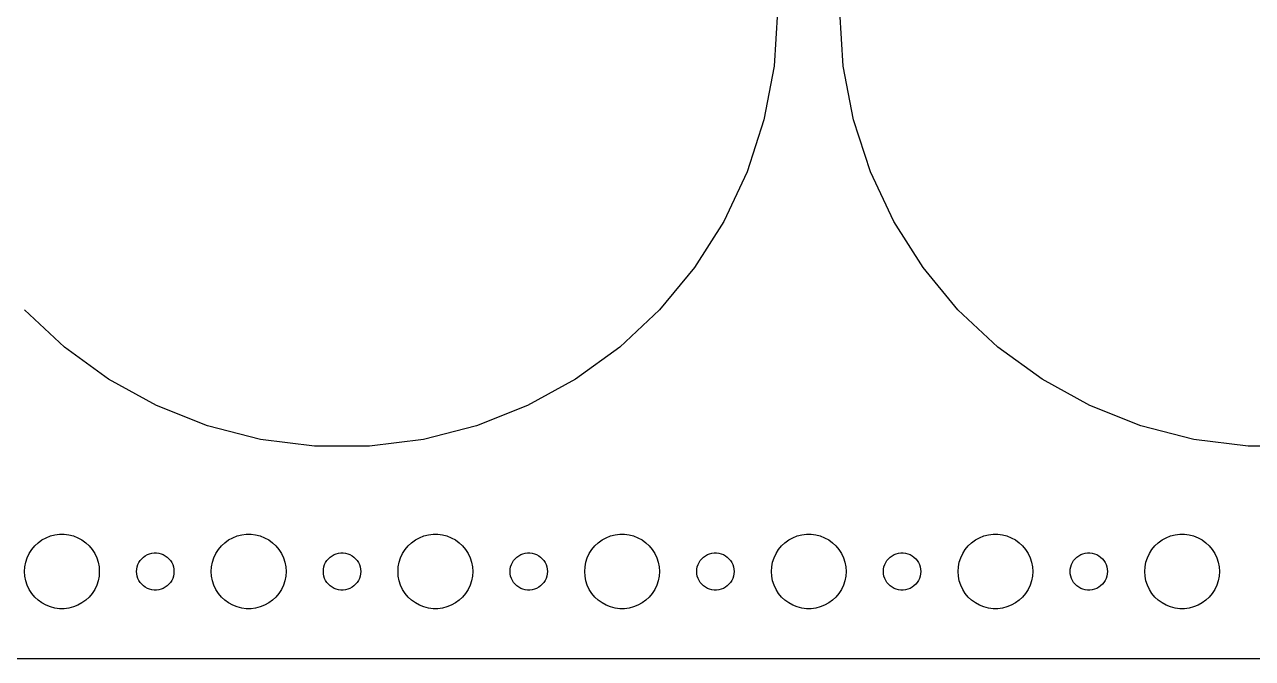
# Model space of a CAD drawing. Header units: metres. Extents: x -194 to 194, y 62 to 280.
# Drawn here: x -100.5 to -1.8, y 62 to 113 of the extents above; entities that cross this region are included whole.
import ezdxf

# ---------------------------------------------------------------- set-up
doc = ezdxf.new("R2010")
doc.units = ezdxf.units.M

msp = doc.modelspace()

# ---------------------------------------------------------------- linework, layer by layer
for p, q in [((-40, 114), (-40.276, 109.613)), ((-34.724, 109.613), (-35, 114)), ((-40.276, 109.613), (-41.0996, 105.296)), ((-33.9004, 105.296), (-34.724, 109.613)), ((-41.0996, 105.296), (-42.4578, 101.116)), ((-32.5422, 101.116), (-33.9004, 105.296)), ((-42.4578, 101.116), (-44.3293, 97.1386)), ((-30.6707, 97.1386), (-32.5422, 101.116)), ((-44.3293, 97.1386), (-46.6844, 93.4275)), ((-28.3156, 93.4275), (-30.6707, 97.1386)), ((-46.6844, 93.4275), (-49.4861, 90.0409)), ((-25.5139, 90.0409), (-28.3156, 93.4275)), ((-97.3098, 87.032), (-100.514, 90.0409)), ((-49.4861, 90.0409), (-52.6902, 87.032)), ((-22.3098, 87.032), (-25.5139, 90.0409)), ((-93.7539, 84.4485), (-97.3098, 87.032)), ((-52.6902, 87.032), (-56.2461, 84.4485)), ((-18.7539, 84.4485), (-22.3098, 87.032)), ((-89.9023, 82.3311), (-93.7539, 84.4485)), ((-56.2461, 84.4485), (-60.0977, 82.3311)), ((-14.9023, 82.3311), (-18.7539, 84.4485)), ((-85.8156, 80.713), (-89.9023, 82.3311)), ((-60.0977, 82.3311), (-64.1844, 80.713)), ((-10.8156, 80.713), (-14.9023, 82.3311)), ((-81.5583, 79.6199), (-85.8156, 80.713)), ((-64.1844, 80.713), (-68.4417, 79.6199)), ((-6.55833, 79.6199), (-10.8156, 80.713)), ((-77.1977, 79.0691), (-81.5583, 79.6199)), ((-72.8023, 79.0691), (-77.1977, 79.0691)), ((-68.4417, 79.6199), (-72.8023, 79.0691)), ((-2.19766, 79.0691), (-6.55833, 79.6199)), ((2.19766, 79.0691), (-2.19766, 79.0691)), ((-99.927, 70.7634), (-99.6869, 71.0536)), ((-99.6869, 71.0536), (-99.4123, 71.3115)), ((-99.4123, 71.3115), (-99.1075, 71.533)), ((-99.1075, 71.533), (-98.7773, 71.7145)), ((-98.7773, 71.7145), (-98.427, 71.8532)), ((-98.427, 71.8532), (-98.0621, 71.9469)), ((-98.0621, 71.9469), (-97.6884, 71.9941)), ((-97.6884, 71.9941), (-97.3116, 71.9941)), ((-97.3116, 71.9941), (-96.9379, 71.9469)), ((-96.9379, 71.9469), (-96.573, 71.8532)), ((-96.573, 71.8532), (-96.2227, 71.7145)), ((-96.2227, 71.7145), (-95.8925, 71.533)), ((-95.8925, 71.533), (-95.5877, 71.3115)), ((-95.5877, 71.3115), (-95.3131, 71.0536)), ((-95.3131, 71.0536), (-95.073, 70.7634)), ((-84.927, 70.7634), (-84.6869, 71.0536)), ((-84.6869, 71.0536), (-84.4123, 71.3115)), ((-84.4123, 71.3115), (-84.1075, 71.533)), ((-84.1075, 71.533), (-83.7773, 71.7145)), ((-83.7773, 71.7145), (-83.427, 71.8532)), ((-83.427, 71.8532), (-83.0621, 71.9469)), ((-83.0621, 71.9469), (-82.6884, 71.9941)), ((-82.6884, 71.9941), (-82.3116, 71.9941)), ((-82.3116, 71.9941), (-81.9379, 71.9469)), ((-81.9379, 71.9469), (-81.573, 71.8532)), ((-81.573, 71.8532), (-81.2227, 71.7145)), ((-81.2227, 71.7145), (-80.8925, 71.533)), ((-80.8925, 71.533), (-80.5877, 71.3115)), ((-80.5877, 71.3115), (-80.3131, 71.0536)), ((-80.3131, 71.0536), (-80.073, 70.7634)), ((-69.927, 70.7634), (-69.6869, 71.0536)), ((-69.6869, 71.0536), (-69.4123, 71.3115)), ((-69.4123, 71.3115), (-69.1075, 71.533)), ((-69.1075, 71.533), (-68.7773, 71.7145)), ((-68.7773, 71.7145), (-68.427, 71.8532)), ((-68.427, 71.8532), (-68.0621, 71.9469)), ((-68.0621, 71.9469), (-67.6884, 71.9941)), ((-67.6884, 71.9941), (-67.3116, 71.9941)), ((-67.3116, 71.9941), (-66.9379, 71.9469)), ((-66.9379, 71.9469), (-66.573, 71.8532)), ((-66.573, 71.8532), (-66.2227, 71.7145)), ((-66.2227, 71.7145), (-65.8925, 71.533)), ((-65.8925, 71.533), (-65.5877, 71.3115)), ((-65.5877, 71.3115), (-65.3131, 71.0536)), ((-65.3131, 71.0536), (-65.073, 70.7634)), ((-54.927, 70.7634), (-54.6869, 71.0536)), ((-54.6869, 71.0536), (-54.4123, 71.3115)), ((-54.4123, 71.3115), (-54.1075, 71.533)), ((-54.1075, 71.533), (-53.7773, 71.7145)), ((-53.7773, 71.7145), (-53.427, 71.8532)), ((-53.427, 71.8532), (-53.0621, 71.9469)), ((-53.0621, 71.9469), (-52.6884, 71.9941)), ((-52.6884, 71.9941), (-52.3116, 71.9941)), ((-52.3116, 71.9941), (-51.9379, 71.9469)), ((-51.9379, 71.9469), (-51.5729, 71.8532)), ((-51.5729, 71.8532), (-51.2227, 71.7145)), ((-51.2227, 71.7145), (-50.8925, 71.533)), ((-50.8925, 71.533), (-50.5877, 71.3115)), ((-50.5877, 71.3115), (-50.3131, 71.0536)), ((-50.3131, 71.0536), (-50.0729, 70.7634)), ((-39.927, 70.7634), (-39.6869, 71.0536)), ((-39.6869, 71.0536), (-39.4123, 71.3115)), ((-39.4123, 71.3115), (-39.1075, 71.533)), ((-39.1075, 71.533), (-38.7773, 71.7145)), ((-38.7773, 71.7145), (-38.427, 71.8532)), ((-38.427, 71.8532), (-38.0621, 71.9469)), ((-38.0621, 71.9469), (-37.6884, 71.9941)), ((-37.6884, 71.9941), (-37.3116, 71.9941)), ((-37.3116, 71.9941), (-36.9379, 71.9469)), ((-36.9379, 71.9469), (-36.5729, 71.8532)), ((-36.5729, 71.8532), (-36.2227, 71.7145)), ((-36.2227, 71.7145), (-35.8925, 71.533)), ((-35.8925, 71.533), (-35.5877, 71.3115)), ((-35.5877, 71.3115), (-35.3131, 71.0536)), ((-35.3131, 71.0536), (-35.0729, 70.7634)), ((-24.927, 70.7634), (-24.6869, 71.0536)), ((-24.6869, 71.0536), (-24.4123, 71.3115)), ((-24.4123, 71.3115), (-24.1075, 71.533)), ((-24.1075, 71.533), (-23.7773, 71.7145)), ((-23.7773, 71.7145), (-23.427, 71.8532)), ((-23.427, 71.8532), (-23.0621, 71.9469)), ((-23.0621, 71.9469), (-22.6884, 71.9941)), ((-22.6884, 71.9941), (-22.3116, 71.9941)), ((-22.3116, 71.9941), (-21.9379, 71.9469)), ((-21.9379, 71.9469), (-21.5729, 71.8532)), ((-21.5729, 71.8532), (-21.2227, 71.7145)), ((-21.2227, 71.7145), (-20.8925, 71.533)), ((-20.8925, 71.533), (-20.5877, 71.3115)), ((-20.5877, 71.3115), (-20.3131, 71.0536)), ((-20.3131, 71.0536), (-20.0729, 70.7634)), ((-9.92705, 70.7634), (-9.6869, 71.0536)), ((-9.6869, 71.0536), (-9.41226, 71.3115)), ((-9.41226, 71.3115), (-9.10747, 71.533)), ((-9.10747, 71.533), (-8.77733, 71.7145)), ((-8.77733, 71.7145), (-8.42705, 71.8532)), ((-8.42705, 71.8532), (-8.06213, 71.9469)), ((-8.06213, 71.9469), (-7.68837, 71.9941)), ((-7.68837, 71.9941), (-7.31161, 71.9941)), ((-7.31161, 71.9941), (-6.93785, 71.9469)), ((-6.93785, 71.9469), (-6.57294, 71.8532)), ((-6.57294, 71.8532), (-6.22266, 71.7145)), ((-6.22266, 71.7145), (-5.89252, 71.533)), ((-5.89252, 71.533), (-5.58772, 71.3115)), ((-5.58772, 71.3115), (-5.31308, 71.0536)), ((-5.31308, 71.0536), (-5.07294, 70.7634)), ((-100.406, 69.7461), (-100.289, 70.1044)), ((-100.289, 70.1044), (-100.129, 70.4453)), ((-100.129, 70.4453), (-99.927, 70.7634)), ((-95.073, 70.7634), (-94.8711, 70.4453)), ((-94.8711, 70.4453), (-94.7107, 70.1044)), ((-94.7107, 70.1044), (-94.5943, 69.7461)), ((-91.0934, 70.0268), (-90.9561, 70.1558)), ((-90.9561, 70.1558), (-90.8037, 70.2665)), ((-90.8037, 70.2665), (-90.6387, 70.3572)), ((-90.6387, 70.3572), (-90.4635, 70.4266)), ((-90.4635, 70.4266), (-90.2811, 70.4734)), ((-90.2811, 70.4734), (-90.0942, 70.497)), ((-90.0942, 70.497), (-89.9058, 70.497)), ((-89.9058, 70.497), (-89.7189, 70.4734)), ((-89.7189, 70.4734), (-89.5365, 70.4266)), ((-89.5365, 70.4266), (-89.3613, 70.3572)), ((-89.3613, 70.3572), (-89.1963, 70.2665)), ((-89.1963, 70.2665), (-89.0439, 70.1558)), ((-89.0439, 70.1558), (-88.9065, 70.0268)), ((-85.4057, 69.7461), (-85.2893, 70.1044)), ((-85.2893, 70.1044), (-85.1289, 70.4453)), ((-85.1289, 70.4453), (-84.927, 70.7634)), ((-80.073, 70.7634), (-79.8711, 70.4453)), ((-79.8711, 70.4453), (-79.7107, 70.1044)), ((-79.7107, 70.1044), (-79.5943, 69.7461)), ((-76.0934, 70.0268), (-75.9561, 70.1558)), ((-75.9561, 70.1558), (-75.8037, 70.2665)), ((-75.8037, 70.2665), (-75.6387, 70.3572)), ((-75.6387, 70.3572), (-75.4635, 70.4266)), ((-75.4635, 70.4266), (-75.2811, 70.4734)), ((-75.2811, 70.4734), (-75.0942, 70.497)), ((-75.0942, 70.497), (-74.9058, 70.497)), ((-74.9058, 70.497), (-74.7189, 70.4734)), ((-74.7189, 70.4734), (-74.5365, 70.4266)), ((-74.5365, 70.4266), (-74.3613, 70.3572)), ((-74.3613, 70.3572), (-74.1963, 70.2665)), ((-74.1963, 70.2665), (-74.0439, 70.1558)), ((-74.0439, 70.1558), (-73.9065, 70.0268)), ((-70.4057, 69.7461), (-70.2893, 70.1044)), ((-70.2893, 70.1044), (-70.1289, 70.4453)), ((-70.1289, 70.4453), (-69.927, 70.7634)), ((-65.073, 70.7634), (-64.8711, 70.4453)), ((-64.8711, 70.4453), (-64.7107, 70.1044)), ((-64.7107, 70.1044), (-64.5943, 69.7461)), ((-61.0934, 70.0268), (-60.9561, 70.1558)), ((-60.9561, 70.1558), (-60.8037, 70.2665)), ((-60.8037, 70.2665), (-60.6387, 70.3572)), ((-60.6387, 70.3572), (-60.4635, 70.4266)), ((-60.4635, 70.4266), (-60.2811, 70.4734)), ((-60.2811, 70.4734), (-60.0942, 70.497)), ((-60.0942, 70.497), (-59.9058, 70.497)), ((-59.9058, 70.497), (-59.7189, 70.4734)), ((-59.7189, 70.4734), (-59.5365, 70.4266)), ((-59.5365, 70.4266), (-59.3613, 70.3572)), ((-59.3613, 70.3572), (-59.1963, 70.2665)), ((-59.1963, 70.2665), (-59.0439, 70.1558)), ((-59.0439, 70.1558), (-58.9065, 70.0268)), ((-55.4057, 69.7461), (-55.2893, 70.1044)), ((-55.2893, 70.1044), (-55.1289, 70.4453)), ((-55.1289, 70.4453), (-54.927, 70.7634)), ((-50.0729, 70.7634), (-49.8711, 70.4453)), ((-49.8711, 70.4453), (-49.7107, 70.1044)), ((-49.7107, 70.1044), (-49.5942, 69.7461)), ((-46.0934, 70.0268), (-45.9561, 70.1558)), ((-45.9561, 70.1558), (-45.8037, 70.2665)), ((-45.8037, 70.2665), (-45.6387, 70.3572)), ((-45.6387, 70.3572), (-45.4635, 70.4266)), ((-45.4635, 70.4266), (-45.2811, 70.4734)), ((-45.2811, 70.4734), (-45.0942, 70.497)), ((-45.0942, 70.497), (-44.9058, 70.497)), ((-44.9058, 70.497), (-44.7189, 70.4734)), ((-44.7189, 70.4734), (-44.5365, 70.4266)), ((-44.5365, 70.4266), (-44.3613, 70.3572)), ((-44.3613, 70.3572), (-44.1963, 70.2665)), ((-44.1963, 70.2665), (-44.0439, 70.1558)), ((-44.0439, 70.1558), (-43.9065, 70.0268)), ((-40.4057, 69.7461), (-40.2893, 70.1044)), ((-40.2893, 70.1044), (-40.1289, 70.4453)), ((-40.1289, 70.4453), (-39.927, 70.7634)), ((-35.0729, 70.7634), (-34.8711, 70.4453)), ((-34.8711, 70.4453), (-34.7107, 70.1044)), ((-34.7107, 70.1044), (-34.5942, 69.7461)), ((-31.0934, 70.0268), (-30.9561, 70.1558)), ((-30.9561, 70.1558), (-30.8037, 70.2665)), ((-30.8037, 70.2665), (-30.6387, 70.3572)), ((-30.6387, 70.3572), (-30.4635, 70.4266)), ((-30.4635, 70.4266), (-30.2811, 70.4734)), ((-30.2811, 70.4734), (-30.0942, 70.497)), ((-30.0942, 70.497), (-29.9058, 70.497)), ((-29.9058, 70.497), (-29.7189, 70.4734)), ((-29.7189, 70.4734), (-29.5365, 70.4266)), ((-29.5365, 70.4266), (-29.3613, 70.3572)), ((-29.3613, 70.3572), (-29.1963, 70.2665)), ((-29.1963, 70.2665), (-29.0439, 70.1558)), ((-29.0439, 70.1558), (-28.9065, 70.0268)), ((-25.4057, 69.7461), (-25.2893, 70.1044)), ((-25.2893, 70.1044), (-25.1289, 70.4453)), ((-25.1289, 70.4453), (-24.927, 70.7634)), ((-20.0729, 70.7634), (-19.8711, 70.4453)), ((-19.8711, 70.4453), (-19.7107, 70.1044)), ((-19.7107, 70.1044), (-19.5942, 69.7461)), ((-16.0934, 70.0268), (-15.9561, 70.1558)), ((-15.9561, 70.1558), (-15.8037, 70.2665)), ((-15.8037, 70.2665), (-15.6387, 70.3572)), ((-15.6387, 70.3572), (-15.4635, 70.4266)), ((-15.4635, 70.4266), (-15.2811, 70.4734)), ((-15.2811, 70.4734), (-15.0942, 70.497)), ((-15.0942, 70.497), (-14.9058, 70.497)), ((-14.9058, 70.497), (-14.7189, 70.4734)), ((-14.7189, 70.4734), (-14.5365, 70.4266)), ((-14.5365, 70.4266), (-14.3613, 70.3572)), ((-14.3613, 70.3572), (-14.1963, 70.2665)), ((-14.1963, 70.2665), (-14.0439, 70.1558)), ((-14.0439, 70.1558), (-13.9065, 70.0268)), ((-10.4057, 69.7461), (-10.2893, 70.1044)), ((-10.2893, 70.1044), (-10.1289, 70.4453)), ((-10.1289, 70.4453), (-9.92705, 70.7634)), ((-5.07294, 70.7634), (-4.87108, 70.4453)), ((-4.87108, 70.4453), (-4.71066, 70.1044)), ((-4.71066, 70.1044), (-4.59424, 69.7461)), ((-100.5, 69), (-100.476, 69.376)), ((-100.476, 69.376), (-100.406, 69.7461)), ((-94.5943, 69.7461), (-94.5237, 69.376)), ((-94.5237, 69.376), (-94.5, 69)), ((-91.5, 69), (-91.4882, 69.188)), ((-91.4882, 69.188), (-91.4529, 69.373)), ((-91.4529, 69.373), (-91.3947, 69.5522)), ((-91.3947, 69.5522), (-91.3145, 69.7226)), ((-91.3145, 69.7226), (-91.2135, 69.8817)), ((-91.2135, 69.8817), (-91.0934, 70.0268)), ((-88.9065, 70.0268), (-88.7865, 69.8817)), ((-88.7865, 69.8817), (-88.6855, 69.7226)), ((-88.6855, 69.7226), (-88.6053, 69.5522)), ((-88.6053, 69.5522), (-88.5471, 69.373)), ((-88.5471, 69.373), (-88.5118, 69.188)), ((-88.5118, 69.188), (-88.5, 69)), ((-85.5, 69), (-85.4763, 69.376)), ((-85.4763, 69.376), (-85.4057, 69.7461)), ((-79.5943, 69.7461), (-79.5237, 69.376)), ((-79.5237, 69.376), (-79.5, 69)), ((-76.5, 69), (-76.4882, 69.188)), ((-76.4882, 69.188), (-76.4529, 69.373)), ((-76.4529, 69.373), (-76.3947, 69.5522)), ((-76.3947, 69.5522), (-76.3145, 69.7226)), ((-76.3145, 69.7226), (-76.2135, 69.8817)), ((-76.2135, 69.8817), (-76.0934, 70.0268)), ((-73.9065, 70.0268), (-73.7865, 69.8817)), ((-73.7865, 69.8817), (-73.6855, 69.7226)), ((-73.6855, 69.7226), (-73.6053, 69.5522)), ((-73.6053, 69.5522), (-73.5471, 69.373)), ((-73.5471, 69.373), (-73.5118, 69.188)), ((-73.5118, 69.188), (-73.5, 69)), ((-70.5, 69), (-70.4763, 69.376)), ((-70.4763, 69.376), (-70.4057, 69.7461)), ((-64.5943, 69.7461), (-64.5237, 69.376)), ((-64.5237, 69.376), (-64.5, 69)), ((-61.5, 69), (-61.4882, 69.188)), ((-61.4882, 69.188), (-61.4529, 69.373)), ((-61.4529, 69.373), (-61.3947, 69.5522)), ((-61.3947, 69.5522), (-61.3145, 69.7226)), ((-61.3145, 69.7226), (-61.2135, 69.8817)), ((-61.2135, 69.8817), (-61.0934, 70.0268)), ((-58.9065, 70.0268), (-58.7865, 69.8817)), ((-58.7865, 69.8817), (-58.6855, 69.7226)), ((-58.6855, 69.7226), (-58.6053, 69.5522)), ((-58.6053, 69.5522), (-58.5471, 69.373)), ((-58.5471, 69.373), (-58.5118, 69.188)), ((-58.5118, 69.188), (-58.5, 69)), ((-55.5, 69), (-55.4763, 69.376)), ((-55.4763, 69.376), (-55.4057, 69.7461)), ((-49.5942, 69.7461), (-49.5237, 69.376)), ((-49.5237, 69.376), (-49.5, 69)), ((-46.5, 69), (-46.4882, 69.188)), ((-46.4882, 69.188), (-46.4529, 69.373)), ((-46.4529, 69.373), (-46.3947, 69.5522)), ((-46.3947, 69.5522), (-46.3145, 69.7226)), ((-46.3145, 69.7226), (-46.2135, 69.8817)), ((-46.2135, 69.8817), (-46.0934, 70.0268)), ((-43.9065, 70.0268), (-43.7865, 69.8817)), ((-43.7865, 69.8817), (-43.6855, 69.7226)), ((-43.6855, 69.7226), (-43.6053, 69.5522)), ((-43.6053, 69.5522), (-43.5471, 69.373)), ((-43.5471, 69.373), (-43.5118, 69.188)), ((-43.5118, 69.188), (-43.5, 69)), ((-40.5, 69), (-40.4763, 69.376)), ((-40.4763, 69.376), (-40.4057, 69.7461)), ((-34.5942, 69.7461), (-34.5237, 69.376)), ((-34.5237, 69.376), (-34.5, 69)), ((-31.5, 69), (-31.4882, 69.188)), ((-31.4882, 69.188), (-31.4529, 69.373)), ((-31.4529, 69.373), (-31.3947, 69.5522)), ((-31.3947, 69.5522), (-31.3145, 69.7226)), ((-31.3145, 69.7226), (-31.2135, 69.8817)), ((-31.2135, 69.8817), (-31.0934, 70.0268)), ((-28.9065, 70.0268), (-28.7865, 69.8817)), ((-28.7865, 69.8817), (-28.6855, 69.7226)), ((-28.6855, 69.7226), (-28.6053, 69.5522)), ((-28.6053, 69.5522), (-28.5471, 69.373)), ((-28.5471, 69.373), (-28.5118, 69.188)), ((-28.5118, 69.188), (-28.5, 69)), ((-25.5, 69), (-25.4763, 69.376)), ((-25.4763, 69.376), (-25.4057, 69.7461)), ((-19.5942, 69.7461), (-19.5237, 69.376)), ((-19.5237, 69.376), (-19.5, 69)), ((-16.5, 69), (-16.4882, 69.188)), ((-16.4882, 69.188), (-16.4529, 69.373)), ((-16.4529, 69.373), (-16.3947, 69.5522)), ((-16.3947, 69.5522), (-16.3145, 69.7226)), ((-16.3145, 69.7226), (-16.2135, 69.8817)), ((-16.2135, 69.8817), (-16.0934, 70.0268)), ((-13.9065, 70.0268), (-13.7865, 69.8817)), ((-13.7865, 69.8817), (-13.6855, 69.7226)), ((-13.6855, 69.7226), (-13.6053, 69.5522)), ((-13.6053, 69.5522), (-13.5471, 69.373)), ((-13.5471, 69.373), (-13.5118, 69.188)), ((-13.5118, 69.188), (-13.5, 69)), ((-10.5, 69), (-10.4763, 69.376)), ((-10.4763, 69.376), (-10.4057, 69.7461)), ((-4.59424, 69.7461), (-4.52365, 69.376)), ((-4.52365, 69.376), (-4.5, 69)), ((-100.476, 68.624), (-100.5, 69)), ((-100.406, 68.2539), (-100.476, 68.624)), ((-100.289, 67.8956), (-100.406, 68.2539)), ((-94.5943, 68.2539), (-94.7107, 67.8956)), ((-94.5237, 68.624), (-94.5943, 68.2539)), ((-94.5, 69), (-94.5237, 68.624)), ((-91.4882, 68.812), (-91.5, 69)), ((-91.4529, 68.627), (-91.4882, 68.812)), ((-91.3947, 68.4478), (-91.4529, 68.627)), ((-91.3145, 68.2774), (-91.3947, 68.4478)), ((-91.2135, 68.1183), (-91.3145, 68.2774)), ((-91.0934, 67.9732), (-91.2135, 68.1183)), ((-88.7865, 68.1183), (-88.9065, 67.9732)), ((-88.6855, 68.2774), (-88.7865, 68.1183)), ((-88.6053, 68.4478), (-88.6855, 68.2774)), ((-88.5471, 68.627), (-88.6053, 68.4478)), ((-88.5118, 68.812), (-88.5471, 68.627)), ((-88.5, 69), (-88.5118, 68.812)), ((-85.4763, 68.624), (-85.5, 69)), ((-85.4057, 68.2539), (-85.4763, 68.624)), ((-85.2893, 67.8956), (-85.4057, 68.2539)), ((-79.5943, 68.2539), (-79.7107, 67.8956)), ((-79.5237, 68.624), (-79.5943, 68.2539)), ((-79.5, 69), (-79.5237, 68.624)), ((-76.4882, 68.812), (-76.5, 69)), ((-76.4529, 68.627), (-76.4882, 68.812)), ((-76.3947, 68.4478), (-76.4529, 68.627)), ((-76.3145, 68.2774), (-76.3947, 68.4478)), ((-76.2135, 68.1183), (-76.3145, 68.2774)), ((-76.0934, 67.9732), (-76.2135, 68.1183)), ((-73.7865, 68.1183), (-73.9065, 67.9732)), ((-73.6855, 68.2774), (-73.7865, 68.1183)), ((-73.6053, 68.4478), (-73.6855, 68.2774)), ((-73.5471, 68.627), (-73.6053, 68.4478)), ((-73.5118, 68.812), (-73.5471, 68.627)), ((-73.5, 69), (-73.5118, 68.812)), ((-70.4763, 68.624), (-70.5, 69)), ((-70.4057, 68.2539), (-70.4763, 68.624)), ((-70.2893, 67.8956), (-70.4057, 68.2539)), ((-64.5943, 68.2539), (-64.7107, 67.8956)), ((-64.5237, 68.624), (-64.5943, 68.2539)), ((-64.5, 69), (-64.5237, 68.624)), ((-61.4882, 68.812), (-61.5, 69)), ((-61.4529, 68.627), (-61.4882, 68.812)), ((-61.3947, 68.4478), (-61.4529, 68.627)), ((-61.3145, 68.2774), (-61.3947, 68.4478)), ((-61.2135, 68.1183), (-61.3145, 68.2774)), ((-61.0934, 67.9732), (-61.2135, 68.1183)), ((-58.7865, 68.1183), (-58.9065, 67.9732)), ((-58.6855, 68.2774), (-58.7865, 68.1183)), ((-58.6053, 68.4478), (-58.6855, 68.2774)), ((-58.5471, 68.627), (-58.6053, 68.4478)), ((-58.5118, 68.812), (-58.5471, 68.627)), ((-58.5, 69), (-58.5118, 68.812)), ((-55.4763, 68.624), (-55.5, 69)), ((-55.4057, 68.2539), (-55.4763, 68.624)), ((-55.2893, 67.8956), (-55.4057, 68.2539)), ((-49.5942, 68.2539), (-49.7107, 67.8956)), ((-49.5237, 68.624), (-49.5942, 68.2539)), ((-49.5, 69), (-49.5237, 68.624)), ((-46.4882, 68.812), (-46.5, 69)), ((-46.4529, 68.627), (-46.4882, 68.812)), ((-46.3947, 68.4478), (-46.4529, 68.627)), ((-46.3145, 68.2774), (-46.3947, 68.4478)), ((-46.2135, 68.1183), (-46.3145, 68.2774)), ((-46.0934, 67.9732), (-46.2135, 68.1183)), ((-43.7865, 68.1183), (-43.9065, 67.9732)), ((-43.6855, 68.2774), (-43.7865, 68.1183)), ((-43.6053, 68.4478), (-43.6855, 68.2774)), ((-43.5471, 68.627), (-43.6053, 68.4478)), ((-43.5118, 68.812), (-43.5471, 68.627)), ((-43.5, 69), (-43.5118, 68.812)), ((-40.4763, 68.624), (-40.5, 69)), ((-40.4057, 68.2539), (-40.4763, 68.624)), ((-40.2893, 67.8956), (-40.4057, 68.2539)), ((-34.5942, 68.2539), (-34.7107, 67.8956)), ((-34.5237, 68.624), (-34.5942, 68.2539)), ((-34.5, 69), (-34.5237, 68.624)), ((-31.4882, 68.812), (-31.5, 69)), ((-31.4529, 68.627), (-31.4882, 68.812)), ((-31.3947, 68.4478), (-31.4529, 68.627)), ((-31.3145, 68.2774), (-31.3947, 68.4478)), ((-31.2135, 68.1183), (-31.3145, 68.2774)), ((-31.0934, 67.9732), (-31.2135, 68.1183)), ((-28.7865, 68.1183), (-28.9065, 67.9732)), ((-28.6855, 68.2774), (-28.7865, 68.1183)), ((-28.6053, 68.4478), (-28.6855, 68.2774)), ((-28.5471, 68.627), (-28.6053, 68.4478)), ((-28.5118, 68.812), (-28.5471, 68.627)), ((-28.5, 69), (-28.5118, 68.812)), ((-25.4763, 68.624), (-25.5, 69)), ((-25.4057, 68.2539), (-25.4763, 68.624)), ((-25.2893, 67.8956), (-25.4057, 68.2539)), ((-19.5942, 68.2539), (-19.7107, 67.8956)), ((-19.5237, 68.624), (-19.5942, 68.2539)), ((-19.5, 69), (-19.5237, 68.624)), ((-16.4882, 68.812), (-16.5, 69)), ((-16.4529, 68.627), (-16.4882, 68.812)), ((-16.3947, 68.4478), (-16.4529, 68.627)), ((-16.3145, 68.2774), (-16.3947, 68.4478)), ((-16.2135, 68.1183), (-16.3145, 68.2774)), ((-16.0934, 67.9732), (-16.2135, 68.1183)), ((-13.7865, 68.1183), (-13.9065, 67.9732)), ((-13.6855, 68.2774), (-13.7865, 68.1183)), ((-13.6053, 68.4478), (-13.6855, 68.2774)), ((-13.5471, 68.627), (-13.6053, 68.4478)), ((-13.5118, 68.812), (-13.5471, 68.627)), ((-13.5, 69), (-13.5118, 68.812)), ((-10.4763, 68.624), (-10.5, 69)), ((-10.4057, 68.2539), (-10.4763, 68.624)), ((-10.2893, 67.8956), (-10.4057, 68.2539)), ((-4.59424, 68.2539), (-4.71066, 67.8956)), ((-4.52365, 68.624), (-4.59424, 68.2539)), ((-4.5, 69), (-4.52365, 68.624)), ((-100.129, 67.5547), (-100.289, 67.8956)), ((-99.927, 67.2366), (-100.129, 67.5547)), ((-99.6869, 66.9464), (-99.927, 67.2366)), ((-95.073, 67.2366), (-95.3131, 66.9464)), ((-94.8711, 67.5547), (-95.073, 67.2366)), ((-94.7107, 67.8956), (-94.8711, 67.5547)), ((-90.9561, 67.8442), (-91.0934, 67.9732)), ((-90.8037, 67.7335), (-90.9561, 67.8442)), ((-90.6387, 67.6428), (-90.8037, 67.7335)), ((-90.4635, 67.5734), (-90.6387, 67.6428)), ((-90.2811, 67.5266), (-90.4635, 67.5734)), ((-90.0942, 67.503), (-90.2811, 67.5266)), ((-89.9058, 67.503), (-90.0942, 67.503)), ((-89.7189, 67.5266), (-89.9058, 67.503)), ((-89.5365, 67.5734), (-89.7189, 67.5266)), ((-89.3613, 67.6428), (-89.5365, 67.5734)), ((-89.1963, 67.7335), (-89.3613, 67.6428)), ((-89.0439, 67.8442), (-89.1963, 67.7335)), ((-88.9065, 67.9732), (-89.0439, 67.8442)), ((-85.1289, 67.5547), (-85.2893, 67.8956)), ((-84.927, 67.2366), (-85.1289, 67.5547)), ((-84.6869, 66.9464), (-84.927, 67.2366)), ((-80.073, 67.2366), (-80.3131, 66.9464)), ((-79.8711, 67.5547), (-80.073, 67.2366)), ((-79.7107, 67.8956), (-79.8711, 67.5547)), ((-75.9561, 67.8442), (-76.0934, 67.9732)), ((-75.8037, 67.7335), (-75.9561, 67.8442)), ((-75.6387, 67.6428), (-75.8037, 67.7335)), ((-75.4635, 67.5734), (-75.6387, 67.6428)), ((-75.2811, 67.5266), (-75.4635, 67.5734)), ((-75.0942, 67.503), (-75.2811, 67.5266)), ((-74.9058, 67.503), (-75.0942, 67.503)), ((-74.7189, 67.5266), (-74.9058, 67.503)), ((-74.5365, 67.5734), (-74.7189, 67.5266)), ((-74.3613, 67.6428), (-74.5365, 67.5734)), ((-74.1963, 67.7335), (-74.3613, 67.6428)), ((-74.0439, 67.8442), (-74.1963, 67.7335)), ((-73.9065, 67.9732), (-74.0439, 67.8442)), ((-70.1289, 67.5547), (-70.2893, 67.8956)), ((-69.927, 67.2366), (-70.1289, 67.5547)), ((-69.6869, 66.9464), (-69.927, 67.2366)), ((-65.073, 67.2366), (-65.3131, 66.9464)), ((-64.8711, 67.5547), (-65.073, 67.2366)), ((-64.7107, 67.8956), (-64.8711, 67.5547)), ((-60.9561, 67.8442), (-61.0934, 67.9732)), ((-60.8037, 67.7335), (-60.9561, 67.8442)), ((-60.6387, 67.6428), (-60.8037, 67.7335)), ((-60.4635, 67.5734), (-60.6387, 67.6428)), ((-60.2811, 67.5266), (-60.4635, 67.5734)), ((-60.0942, 67.503), (-60.2811, 67.5266)), ((-59.9058, 67.503), (-60.0942, 67.503)), ((-59.7189, 67.5266), (-59.9058, 67.503)), ((-59.5365, 67.5734), (-59.7189, 67.5266)), ((-59.3613, 67.6428), (-59.5365, 67.5734)), ((-59.1963, 67.7335), (-59.3613, 67.6428)), ((-59.0439, 67.8442), (-59.1963, 67.7335)), ((-58.9065, 67.9732), (-59.0439, 67.8442)), ((-55.1289, 67.5547), (-55.2893, 67.8956)), ((-54.927, 67.2366), (-55.1289, 67.5547)), ((-54.6869, 66.9464), (-54.927, 67.2366)), ((-50.0729, 67.2366), (-50.3131, 66.9464)), ((-49.8711, 67.5547), (-50.0729, 67.2366)), ((-49.7107, 67.8956), (-49.8711, 67.5547)), ((-45.9561, 67.8442), (-46.0934, 67.9732)), ((-45.8037, 67.7335), (-45.9561, 67.8442)), ((-45.6387, 67.6428), (-45.8037, 67.7335)), ((-45.4635, 67.5734), (-45.6387, 67.6428)), ((-45.2811, 67.5266), (-45.4635, 67.5734)), ((-45.0942, 67.503), (-45.2811, 67.5266)), ((-44.9058, 67.503), (-45.0942, 67.503)), ((-44.7189, 67.5266), (-44.9058, 67.503)), ((-44.5365, 67.5734), (-44.7189, 67.5266)), ((-44.3613, 67.6428), (-44.5365, 67.5734)), ((-44.1963, 67.7335), (-44.3613, 67.6428)), ((-44.0439, 67.8442), (-44.1963, 67.7335)), ((-43.9065, 67.9732), (-44.0439, 67.8442)), ((-40.1289, 67.5547), (-40.2893, 67.8956)), ((-39.927, 67.2366), (-40.1289, 67.5547)), ((-39.6869, 66.9464), (-39.927, 67.2366)), ((-35.0729, 67.2366), (-35.3131, 66.9464)), ((-34.8711, 67.5547), (-35.0729, 67.2366)), ((-34.7107, 67.8956), (-34.8711, 67.5547)), ((-30.9561, 67.8442), (-31.0934, 67.9732)), ((-30.8037, 67.7335), (-30.9561, 67.8442)), ((-30.6387, 67.6428), (-30.8037, 67.7335)), ((-30.4635, 67.5734), (-30.6387, 67.6428)), ((-30.2811, 67.5266), (-30.4635, 67.5734)), ((-30.0942, 67.503), (-30.2811, 67.5266)), ((-29.9058, 67.503), (-30.0942, 67.503)), ((-29.7189, 67.5266), (-29.9058, 67.503)), ((-29.5365, 67.5734), (-29.7189, 67.5266)), ((-29.3613, 67.6428), (-29.5365, 67.5734)), ((-29.1963, 67.7335), (-29.3613, 67.6428)), ((-29.0439, 67.8442), (-29.1963, 67.7335)), ((-28.9065, 67.9732), (-29.0439, 67.8442)), ((-25.1289, 67.5547), (-25.2893, 67.8956)), ((-24.927, 67.2366), (-25.1289, 67.5547)), ((-24.6869, 66.9464), (-24.927, 67.2366)), ((-20.0729, 67.2366), (-20.3131, 66.9464)), ((-19.8711, 67.5547), (-20.0729, 67.2366)), ((-19.7107, 67.8956), (-19.8711, 67.5547)), ((-15.9561, 67.8442), (-16.0934, 67.9732)), ((-15.8037, 67.7335), (-15.9561, 67.8442)), ((-15.6387, 67.6428), (-15.8037, 67.7335)), ((-15.4635, 67.5734), (-15.6387, 67.6428)), ((-15.2811, 67.5266), (-15.4635, 67.5734)), ((-15.0942, 67.503), (-15.2811, 67.5266)), ((-14.9058, 67.503), (-15.0942, 67.503)), ((-14.7189, 67.5266), (-14.9058, 67.503)), ((-14.5365, 67.5734), (-14.7189, 67.5266)), ((-14.3613, 67.6428), (-14.5365, 67.5734)), ((-14.1963, 67.7335), (-14.3613, 67.6428)), ((-14.0439, 67.8442), (-14.1963, 67.7335)), ((-13.9065, 67.9732), (-14.0439, 67.8442)), ((-10.1289, 67.5547), (-10.2893, 67.8956)), ((-9.92705, 67.2366), (-10.1289, 67.5547)), ((-9.6869, 66.9464), (-9.92705, 67.2366)), ((-5.07294, 67.2366), (-5.31308, 66.9464)), ((-4.87108, 67.5547), (-5.07294, 67.2366)), ((-4.71066, 67.8956), (-4.87108, 67.5547)), ((-99.4123, 66.6885), (-99.6869, 66.9464)), ((-99.1075, 66.467), (-99.4123, 66.6885)), ((-98.7773, 66.2855), (-99.1075, 66.467)), ((-98.427, 66.1468), (-98.7773, 66.2855)), ((-98.0621, 66.0531), (-98.427, 66.1468)), ((-96.573, 66.1468), (-96.9379, 66.0531)), ((-96.2227, 66.2855), (-96.573, 66.1468)), ((-95.8925, 66.467), (-96.2227, 66.2855)), ((-95.5877, 66.6885), (-95.8925, 66.467)), ((-95.3131, 66.9464), (-95.5877, 66.6885)), ((-84.4123, 66.6885), (-84.6869, 66.9464)), ((-84.1075, 66.467), (-84.4123, 66.6885)), ((-83.7773, 66.2855), (-84.1075, 66.467)), ((-83.427, 66.1468), (-83.7773, 66.2855)), ((-83.0621, 66.0531), (-83.427, 66.1468)), ((-81.573, 66.1468), (-81.9379, 66.0531)), ((-81.2227, 66.2855), (-81.573, 66.1468)), ((-80.8925, 66.467), (-81.2227, 66.2855)), ((-80.5877, 66.6885), (-80.8925, 66.467)), ((-80.3131, 66.9464), (-80.5877, 66.6885)), ((-69.4123, 66.6885), (-69.6869, 66.9464)), ((-69.1075, 66.467), (-69.4123, 66.6885)), ((-68.7773, 66.2855), (-69.1075, 66.467)), ((-68.427, 66.1468), (-68.7773, 66.2855)), ((-68.0621, 66.0531), (-68.427, 66.1468)), ((-66.573, 66.1468), (-66.9379, 66.0531)), ((-66.2227, 66.2855), (-66.573, 66.1468)), ((-65.8925, 66.467), (-66.2227, 66.2855)), ((-65.5877, 66.6885), (-65.8925, 66.467)), ((-65.3131, 66.9464), (-65.5877, 66.6885)), ((-54.4123, 66.6885), (-54.6869, 66.9464)), ((-54.1075, 66.467), (-54.4123, 66.6885)), ((-53.7773, 66.2855), (-54.1075, 66.467)), ((-53.427, 66.1468), (-53.7773, 66.2855)), ((-53.0621, 66.0531), (-53.427, 66.1468)), ((-51.5729, 66.1468), (-51.9379, 66.0531)), ((-51.2227, 66.2855), (-51.5729, 66.1468)), ((-50.8925, 66.467), (-51.2227, 66.2855)), ((-50.5877, 66.6885), (-50.8925, 66.467)), ((-50.3131, 66.9464), (-50.5877, 66.6885)), ((-39.4123, 66.6885), (-39.6869, 66.9464)), ((-39.1075, 66.467), (-39.4123, 66.6885)), ((-38.7773, 66.2855), (-39.1075, 66.467)), ((-38.427, 66.1468), (-38.7773, 66.2855)), ((-38.0621, 66.0531), (-38.427, 66.1468)), ((-36.5729, 66.1468), (-36.9379, 66.0531)), ((-36.2227, 66.2855), (-36.5729, 66.1468)), ((-35.8925, 66.467), (-36.2227, 66.2855)), ((-35.5877, 66.6885), (-35.8925, 66.467)), ((-35.3131, 66.9464), (-35.5877, 66.6885)), ((-24.4123, 66.6885), (-24.6869, 66.9464)), ((-24.1075, 66.467), (-24.4123, 66.6885)), ((-23.7773, 66.2855), (-24.1075, 66.467)), ((-23.427, 66.1468), (-23.7773, 66.2855)), ((-23.0621, 66.0531), (-23.427, 66.1468)), ((-21.5729, 66.1468), (-21.9379, 66.0531)), ((-21.2227, 66.2855), (-21.5729, 66.1468)), ((-20.8925, 66.467), (-21.2227, 66.2855)), ((-20.5877, 66.6885), (-20.8925, 66.467)), ((-20.3131, 66.9464), (-20.5877, 66.6885)), ((-9.41226, 66.6885), (-9.6869, 66.9464)), ((-9.10747, 66.467), (-9.41226, 66.6885)), ((-8.77733, 66.2855), (-9.10747, 66.467)), ((-8.42705, 66.1468), (-8.77733, 66.2855)), ((-8.06213, 66.0531), (-8.42705, 66.1468)), ((-6.57294, 66.1468), (-6.93785, 66.0531)), ((-6.22266, 66.2855), (-6.57294, 66.1468)), ((-5.89252, 66.467), (-6.22266, 66.2855)), ((-5.58772, 66.6885), (-5.89252, 66.467)), ((-5.31308, 66.9464), (-5.58772, 66.6885)), ((-97.6884, 66.0059), (-98.0621, 66.0531)), ((-97.3116, 66.0059), (-97.6884, 66.0059)), ((-96.9379, 66.0531), (-97.3116, 66.0059)), ((-82.6884, 66.0059), (-83.0621, 66.0531)), ((-82.3116, 66.0059), (-82.6884, 66.0059)), ((-81.9379, 66.0531), (-82.3116, 66.0059)), ((-67.6884, 66.0059), (-68.0621, 66.0531)), ((-67.3116, 66.0059), (-67.6884, 66.0059)), ((-66.9379, 66.0531), (-67.3116, 66.0059)), ((-52.6884, 66.0059), (-53.0621, 66.0531)), ((-52.3116, 66.0059), (-52.6884, 66.0059)), ((-51.9379, 66.0531), (-52.3116, 66.0059)), ((-37.6884, 66.0059), (-38.0621, 66.0531)), ((-37.3116, 66.0059), (-37.6884, 66.0059)), ((-36.9379, 66.0531), (-37.3116, 66.0059)), ((-22.6884, 66.0059), (-23.0621, 66.0531)), ((-22.3116, 66.0059), (-22.6884, 66.0059)), ((-21.9379, 66.0531), (-22.3116, 66.0059)), ((-7.68837, 66.0059), (-8.06213, 66.0531)), ((-7.31161, 66.0059), (-7.68837, 66.0059)), ((-6.93785, 66.0531), (-7.31161, 66.0059)), ((-189.814, 62.0099), (189.814, 62.0099))]:
    msp.add_line(p, q)

doc.saveas('drawing.dxf')
